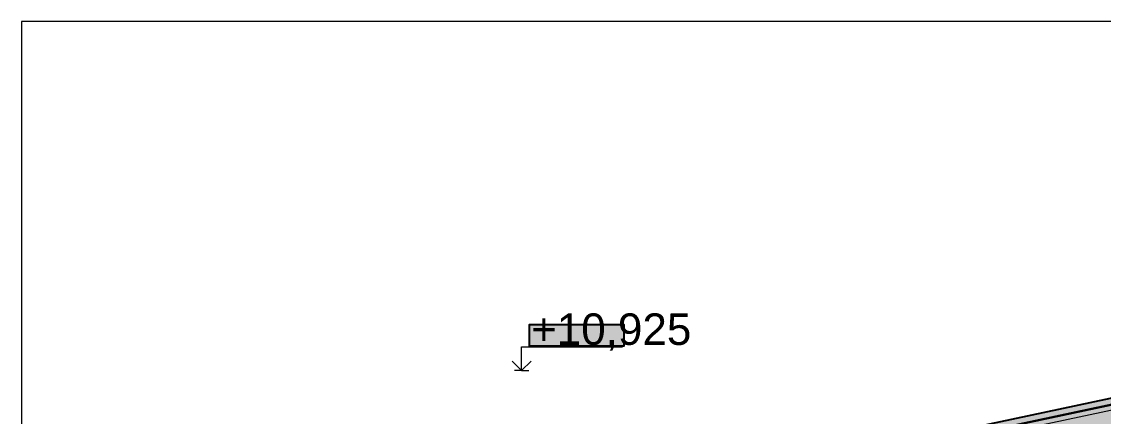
# Model space of a CAD drawing. Extents: x 8 to 21351, y 0 to 420.
# Drawn here: x 20947.7 to 21118.3, y 229.7 to 292 of the extents above; entities that cross this region are included whole.
import ezdxf

# ---------------------------------------------------------------- set-up
doc = ezdxf.new("R2010")
doc.units = 0
doc.styles.add('TEYPDFCAD_TEXT', font='arial.ttf')

msp = doc.modelspace()

# ---------------------------------------------------------------- hatches: boundary and pattern name
at = {"true_color": 0xffffff}
for points in [[(21027.81, 240.77), (21027.81, 244.22), (21042.66, 244.22), (21042.66, 240.77)], [(21049.51, 216.68), (21049.51, 207.69), (21050.71, 207.69), (21050.71, 127.69), (21075.21, 127.69), (21075.21, 207.69), (21076.41, 207.69), (21076.41, 205.69), (21111.41, 205.69), (21111.41, 207.69), (21112.61, 207.69), (21112.61, 127.69), (21135.91, 127.69), (21135.91, 157.69), (21152.31, 157.69), (21152.31, 233.35), (21140.11, 235.94)]]:
    msp.add_hatch(color=0, dxfattribs=at).paths.add_polyline_path(points)
at = {"true_color": 0xaed1da}
msp.add_hatch(color=0, dxfattribs=at).paths.add_polyline_path([(21042.72, 215.24), (21140.32, 235.98), (21140.11, 236.94), (21042.51, 216.19)])

# ---------------------------------------------------------------- linework, layer by layer
at = {"color": 7, "lineweight": 20}
for p, q in [((21342.71, 291.98), (20947.71, 291.98)), ((20947.71, 291.98), (20947.71, 4.98))]:
    msp.add_line(p, q, dxfattribs=at)
at = {"color": 7, "lineweight": 15}
for p, q in [((21026.53, 236.94), (21026.53, 240.69)), ((21026.53, 240.69), (21042.43, 240.69)), ((21026.53, 236.94), (21025.03, 238.44)), ((21028.03, 238.44), (21026.53, 236.94)), ((21026.53, 236.94), (21025.41, 236.94)), ((21026.53, 236.94), (21027.66, 236.94)), ((21140.11, 236.94), (21042.51, 216.2)), ((21140.32, 235.98), (21049.51, 216.68)), ((21049.51, 215.87), (21140.11, 235.13))]:
    msp.add_line(p, q, dxfattribs=at)
at = {"color": 0, "true_color": 0xffffff}
for points in [[(21027.81, 240.77), (21027.81, 244.22), (21042.66, 244.22), (21042.66, 240.77)], [(21049.51, 216.68), (21049.51, 207.69), (21050.71, 207.69), (21050.71, 127.69), (21075.21, 127.69), (21075.21, 207.69), (21076.41, 207.69), (21076.41, 205.69), (21111.41, 205.69), (21111.41, 207.69), (21112.61, 207.69), (21112.61, 127.69), (21135.91, 127.69), (21135.91, 157.69), (21152.31, 157.69), (21152.31, 233.35), (21140.11, 235.94)]]:
    msp.add_lwpolyline(points, close=True, dxfattribs=at)
at = {"color": 0, "true_color": 0xaed1da}
msp.add_lwpolyline([(21042.72, 215.24), (21140.32, 235.98), (21140.11, 236.94), (21042.51, 216.19)], close=True, dxfattribs=at)

# ---------------------------------------------------------------- texts
at = {"color": 7, "style": 'TEYPDFCAD_TEXT'}
msp.add_text('+10,925', height=4.967, dxfattribs=at).set_placement((21028.03, 240.99))

doc.saveas('drawing.dxf')
